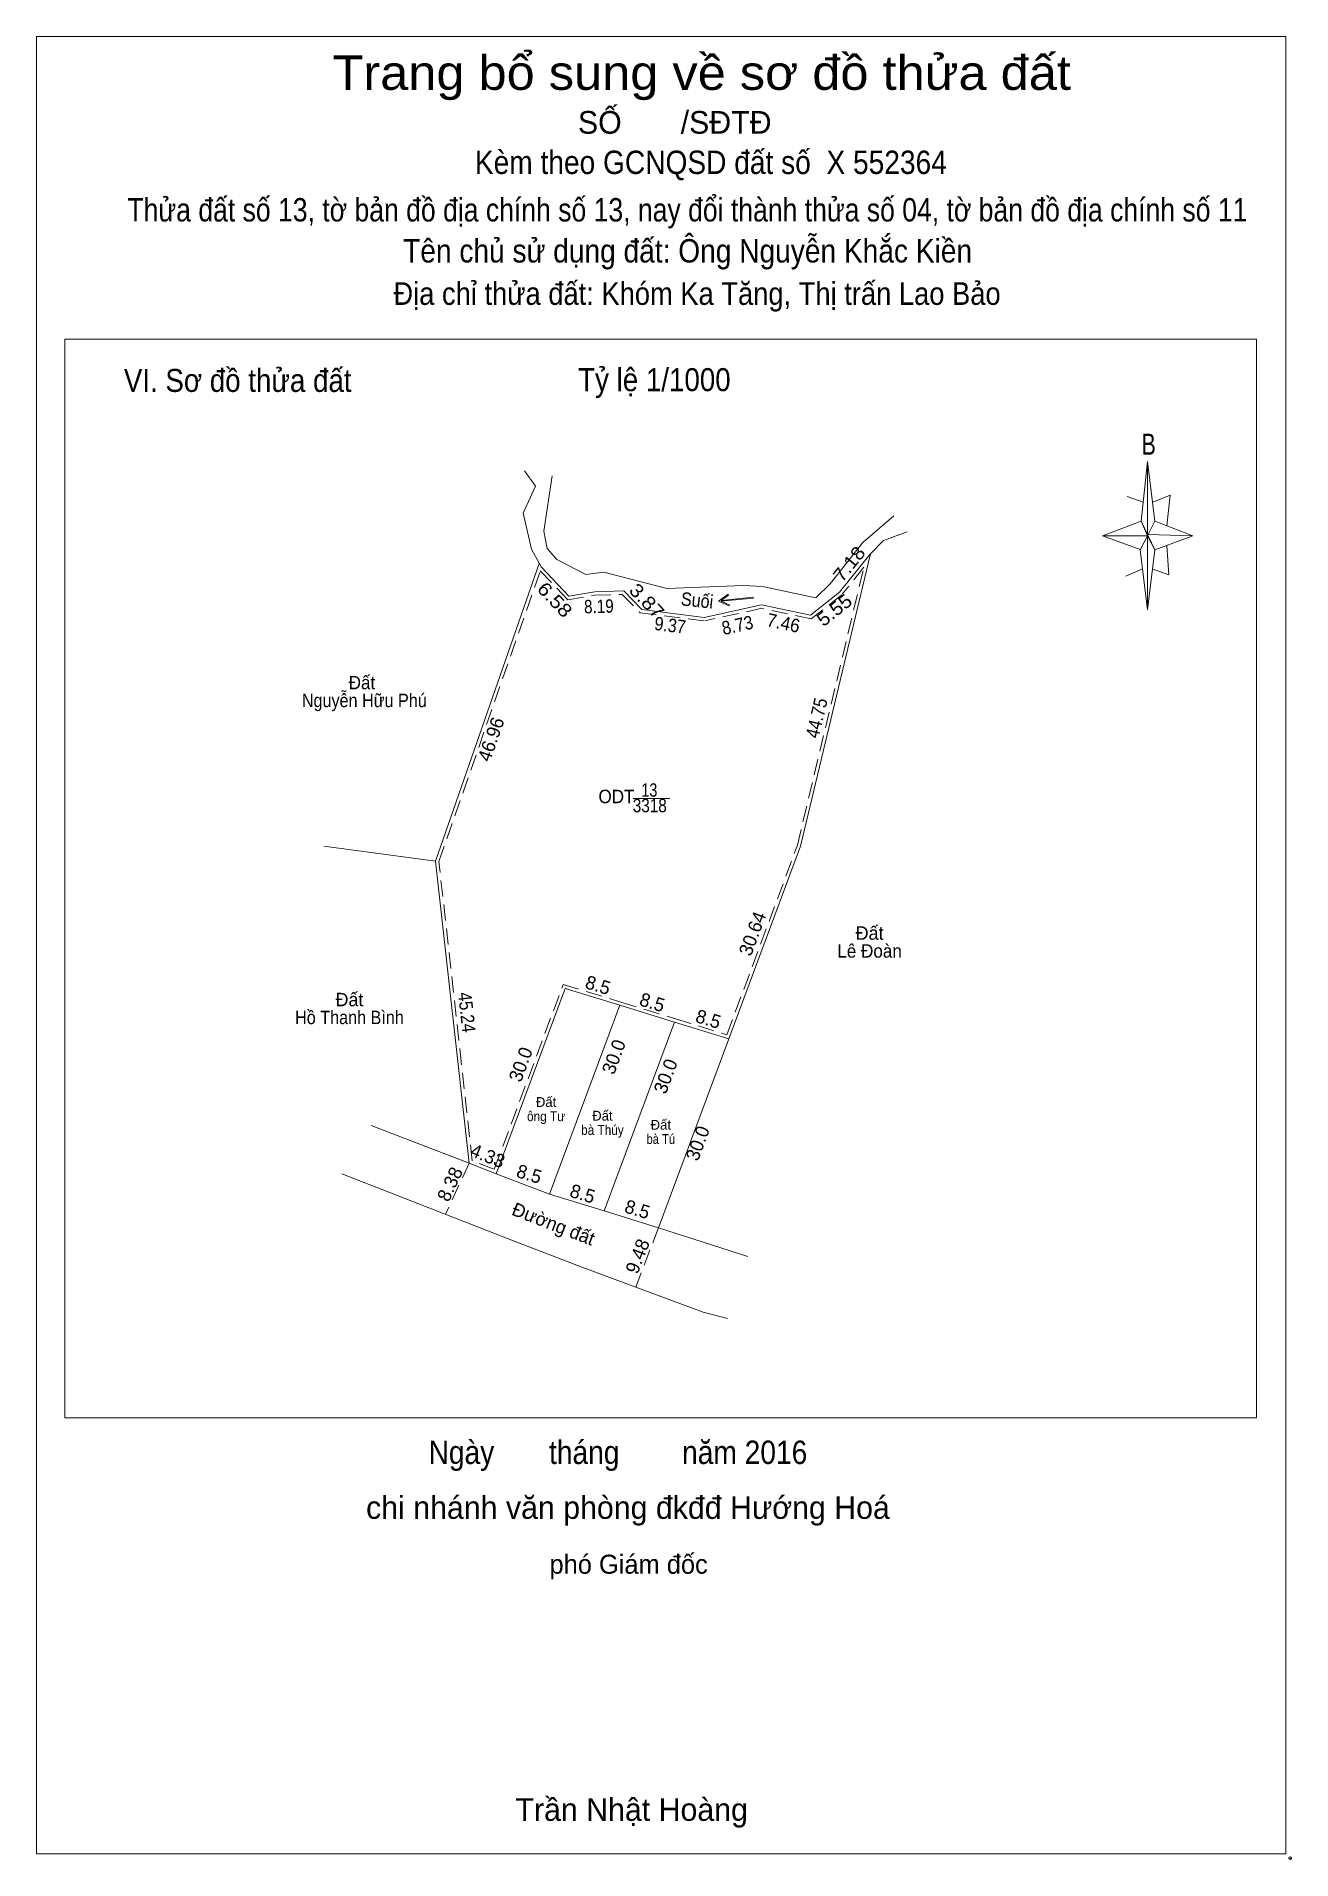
# Model space of a CAD drawing. Header units: metres. Extents: x 537291 to 537478, y 1838844 to 1839116.
import ezdxf
from ezdxf.enums import TextEntityAlignment as Align

# ---------------------------------------------------------------- set-up
doc = ezdxf.new("R2010")
doc.units = ezdxf.units.M
doc.header["$LTSCALE"] = 0.8
doc.header["$PDMODE"] = 32
doc.header["$PDSIZE"] = 0.4
doc.linetypes.add('MEDIUM_DASHED', pattern=[4.5, 3, -1.5])
doc.layers.add('6', color=7, linetype='Continuous', lineweight=13)
doc.layers.add('7', color=7, linetype='Continuous', lineweight=13)

msp = doc.modelspace()

# ---------------------------------------------------------------- linework, layer by layer
at = {"layer": '6'}
for p, q in [((537455.11, 1839043.62), (537456.09, 1839052.55)), ((537455.44, 1839046.45), (537453.04, 1839047.32)), ((537455.11, 1839039.37), (537449.35, 1839041.44)), ((537457.18, 1839043.62), (537462.84, 1839041.44)), ((537457.18, 1839039.37), (537456.09, 1839030.44)), ((537458.93, 1839040.02), (537459.26, 1839035.67)), ((537452.82, 1839035.45), (537455.33, 1839036.54)), ((537459.26, 1839035.67), (537456.75, 1839036.54))]:
    msp.add_line(p, q, dxfattribs=at)
for points in [[(537290.56, 1839115.82), (537476.68, 1839115.82), (537476.68, 1838845.2), (537290.56, 1838845.2)], [(537294.81, 1839070.73), (537472.33, 1839070.73), (537472.33, 1838910.1), (537294.81, 1838910.1)], [(537456.09, 1839052.55), (537457.18, 1839043.62), (537456.09, 1839041.44)], [(537456.09, 1839041.44), (537449.35, 1839041.44), (537455.11, 1839043.62), (537457.18, 1839039.37), (537462.84, 1839041.44), (537456.09, 1839041.66)], [(537456.09, 1839041.44), (537456.09, 1839030.44), (537455, 1839039.37)]]:
    msp.add_lwpolyline(points, close=True, dxfattribs=at)
for points in [[(537456.86, 1839046.45), (537459.47, 1839047.54), (537458.93, 1839042.96)], [(537456.09, 1839041.44), (537455.11, 1839043.62), (537449.35, 1839041.44)], [(537456.09, 1839041.44), (537457.18, 1839039.37), (537462.84, 1839041.44)]]:
    msp.add_lwpolyline(points, dxfattribs=at)
msp.add_point((537477.33, 1838844.55), dxfattribs=at)
at = {"layer": '7'}
for p, q in [((537404.4, 1838995.27), (537414.82, 1839038.79)), ((537392.56, 1839031.85), (537393.68, 1839032.65)), ((537393.83, 1839031.15), (537392.57, 1839031.72)), ((537405.86, 1839029.63), (537398.56, 1839031.17)), ((537379.44, 1839002.33), (537384.93, 1839002.33)), ((537350, 1838993), (537333.37, 1838995.24)), ((537393.71, 1838966.55), (537404.4, 1838995.27)), ((537355.02, 1838948.04), (537340.42, 1838953.64)), ((537359.06, 1838946.48), (537355.02, 1838948.04)), ((537375.11, 1838940.93), (537366.99, 1838943.43)), ((537383.24, 1838938.44), (537375.11, 1838940.93)), ((537383.24, 1838938.44), (537396.52, 1838934.14))]:
    msp.add_line(p, q, dxfattribs=at)
at = {"layer": '7', "linetype": 'MEDIUM_DASHED'}
for p, q in [((537403.91, 1838995.38), (537413.82, 1839036.77)), ((537413.82, 1839036.77), (537410.6, 1839032.77)), ((537398.67, 1839030.68), (537390.14, 1839028.8)), ((537405.98, 1839029.09), (537398.46, 1839030.68)), ((537410.52, 1839032.69), (537405.98, 1839029.09)), ((537393.41, 1838967.17), (537403.91, 1838995.38)), ((537358.77, 1838947.13), (537369.03, 1838974.66)), ((537369.03, 1838974.66), (537377.61, 1838972.03)), ((537377.61, 1838972.03), (537385.74, 1838969.54)), ((537385.74, 1838969.54), (537393.41, 1838967.17)), ((537355.02, 1838948.04), (537351.49, 1838940.44)), ((537383.24, 1838938.44), (537379.83, 1838929.59))]:
    msp.add_line(p, q, dxfattribs=at)
at = {"layer": '7'}
for points in [[(537363.27, 1839051.16), (537364.89, 1839048.86), (537363.08, 1839044.82), (537364.29, 1839039.46), (537365.73, 1839036.85), (537369.89, 1839032.47), (537373.73, 1839033.13), (537378.04, 1839033.25), (537380.73, 1839030.47), (537390.03, 1839029.29)], [(537363.27, 1839051.16), (537364.89, 1839048.86), (537363.08, 1839044.82), (537364.29, 1839039.46), (537365.73, 1839036.85), (537369.89, 1839032.47), (537373.73, 1839033.13), (537378.04, 1839033.25), (537380.73, 1839030.47), (537390.03, 1839029.29)], [(537363.27, 1839051.16), (537364.89, 1839048.86), (537363.08, 1839044.82), (537364.29, 1839039.46), (537365.73, 1839036.85), (537369.89, 1839032.47), (537373.73, 1839033.13), (537378.04, 1839033.25), (537380.73, 1839030.47), (537390.03, 1839029.29)], [(537418.26, 1839044.46), (537413.65, 1839040.47), (537408.78, 1839034.33), (537406.67, 1839032.25), (537398.71, 1839033.91), (537395.9, 1839034.05), (537384.47, 1839033.64), (537375.1, 1839036.03), (537372.39, 1839035.71), (537368.08, 1839037.92), (537366.62, 1839039.59), (537366.13, 1839042.13), (537367.41, 1839050.38)], [(537364.89, 1839048.86), (537363.08, 1839044.82), (537364.29, 1839039.46), (537365.73, 1839036.85), (537369.89, 1839032.47)], [(537419.04, 1839041.63), (537416.72, 1839040.77), (537414.71, 1839038.67), (537410.21, 1839033.08), (537405.86, 1839029.63), (537398.56, 1839031.17)], [(537420.25, 1839042.08), (537416.72, 1839040.77), (537414.71, 1839038.67), (537410.21, 1839033.08)], [(537419.04, 1839041.63), (537416.72, 1839040.77), (537414.71, 1839038.67), (537410.21, 1839033.08)], [(537355.02, 1838948.04), (537350, 1838993), (537365.46, 1839037.34)], [(537378.04, 1839033.25), (537380.73, 1839030.47), (537390.03, 1839029.29)], [(537405.86, 1839029.63), (537398.56, 1839031.17), (537390.03, 1839029.29)], [(537393.6, 1839032.77), (537392.16, 1839031.75), (537393.77, 1839031.02)], [(537392.57, 1839031.72), (537397.35, 1839032.19), (537397.33, 1839032.33), (537392.56, 1839031.85)], [(537377.46, 1838971.55), (537385.59, 1838969.06), (537375.11, 1838940.93)], [(537385.59, 1838969.06), (537393.71, 1838966.55), (537383.24, 1838938.44)], [(537336.03, 1838946.45), (537361.88, 1838936.4), (537371.96, 1838932.5), (537389.87, 1838925.88), (537393.51, 1838924.89)]]:
    msp.add_lwpolyline(points, dxfattribs=at)
at = {"layer": '7', "linetype": 'MEDIUM_DASHED'}
for points in [[(537358.77, 1838947.13), (537355.49, 1838948.4), (537350.51, 1838992.96), (537365.61, 1839036.26), (537369.71, 1839031.94), (537373.81, 1839032.64)], [(537373.74, 1839032.63), (537377.83, 1839032.74), (537380.49, 1839029.99), (537389.97, 1839028.79)]]:
    msp.add_lwpolyline(points, dxfattribs=at)
at = {"layer": '7'}
msp.add_lwpolyline([(537366.99, 1838943.43), (537359.06, 1838946.48), (537369.33, 1838974.04), (537377.46, 1838971.55)], close=True, dxfattribs=at)

# ---------------------------------------------------------------- texts
at = {"layer": '6'}
for s, height, width, p in [('Trang bổ sung về sơ đồ thửa đất', 5.118, 1.1, (537389.66, 1839107.87)), ('Kèm theo GCNQSD đất số  X 552364', 3.48, 0.9, (537391.025, 1839095.34)), ('Thửa đất số 13, tờ bản đồ địa chính số 13, nay đổi thành thửa số 04, tờ bản đồ địa chính số 11', 3.48, 0.85, (537387.53, 1839088.27)), ('Tên chủ sử dụng đất: Ông Nguyễn Khắc Kiền', 3.48, 0.9, (537387.56, 1839082.16)), ('Địa chỉ thửa đất: Khóm Ka Tăng, Thị trấn Lao Bảo', 3.38, 0.9, (537388.965, 1839075.85)), ('VI. Sơ đồ thửa đất', 3.429, 0.9, (537320.54, 1839062.89)), ('Tỷ lệ 1/1000', 3.43, 0.9, (537382.615, 1839063)), ('B', 3.15, 0.75, (537456.25, 1839053.53)), ('Ngày       tháng        năm 2016', 3.485, 0.9, (537377.18, 1838903.25))]:
    msp.add_text(s, height=height, dxfattribs=dict(at, width=width)).set_placement(p, align=Align.CENTER)
for s, height, p in [('SỐ       /SĐTĐ', 3.376, (537385.645, 1839101.34)), ('chi nhánh văn phòng đkđđ Hướng Hoá', 3.376, (537378.675, 1838895.08)), ('phó Giám đốc', 2.831, (537378.775, 1838886.91)), ('Trần Nhật Hoàng', 3.376, (537379.23, 1838850.11))]:
    msp.add_text(s, height=height, dxfattribs=at).set_placement(p, align=Align.CENTER)
at = {"layer": '7'}
for s, rotation, width, p in [('7.18', 51.166, 1.1, (537412.4041, 1839036.6529)), ('6.58', 313.524, 1.15, (537367.061, 1839031.2537)), ('3.87', 314.057, 1.15, (537380.7707, 1839031.0654)), ('Suối', 354.09, 0.9, (537388.8821, 1839030.8645)), ('5.55', 38.418, 1.1, (537410.0436, 1839029.6267)), ('8.19', 1.595, 0.85, (537374.3722, 1839029.963)), ('9.37', 352.769, 0.9, (537384.8441, 1839027.1651)), ('8.73', 12.429, 0.9, (537395.1998, 1839027.1801)), ('7.46', 348.088, 0.95, (537401.6336, 1839027.5129)), ('44.75', 76.535, 0.9, (537407.7536, 1839014.1022)), ('45.24', 276.371, 0.9, (537353.6849, 1838970.401))]:
    msp.add_text(s, height=2, rotation=rotation, dxfattribs=dict(at, width=width)).set_placement(p, align=Align.CENTER)
for s, height, width, p in [('Đất ', 2, 0.95, (537339.4, 1839018.61)), ('Nguyễn Hữu Phú', 2, 0.9, (537339.4, 1839015.95)), ('ODT', 2, 0.95, (537376.965, 1839001.65)), ('13', 2, 0.8, (537381.865, 1839002.61)), ('3318', 2, 0.85, (537381.925, 1839000.3)), ('Lê Đoàn', 2, 0.95, (537414.67, 1838978.65)), ('Hồ Thanh Bình', 2, 0.9, (537337.185, 1838968.75)), ('ông Tư', 1.46, 0.9, (537366.48, 1838954.3)), ('bà Thúy', 1.46, 0.9, (537374.875, 1838952.26)), ('bà Tú', 1.46, 0.85, (537383.565, 1838950.91))]:
    msp.add_text(s, height=height, dxfattribs=dict(at, width=width)).set_placement(p, align=Align.CENTER)
for s, rotation, p in [('46.96', 70.778, (537359.2189, 1839010.8358)), ('30.64', 69.578, (537398.1635, 1838981.8811)), ('8.5', 342.929, (537373.9215, 1838973.6029)), ('8.5', 342.929, (537382.0115, 1838971.0429)), ('8.5', 342.929, (537390.3615, 1838968.5629)), ('30.0', 69.578, (537363.6345, 1838962.4061)), ('30.0', 69.578, (537377.5045, 1838963.5361)), ('30.0', 69.578, (537385.2245, 1838960.6461)), ('30.0', 69.578, (537390.0045, 1838950.6661)), ('4.33', 338.45, (537357.4277, 1838948.2092)), ('8.38', 65.086, (537353.0604, 1838944.5038)), ('8.5', 342.929, (537363.6715, 1838945.483)), ('8.5', 342.929, (537371.6315, 1838942.543)), ('Đường đất', 338.848, (537367.2242, 1838938.0682)), ('8.5', 342.929, (537379.7915, 1838940.223)), ('9.48', 68.928, (537381.0446, 1838933.8355))]:
    msp.add_text(s, height=2, rotation=rotation, dxfattribs=at).set_placement(p, align=Align.CENTER)
for height, p in [(2, (537414.67, 1838981.31)), (2, (537337.19, 1838971.41)), (1.46, (537366.48, 1838956.42)), (1.46, (537374.87, 1838954.38)), (1.46, (537383.57, 1838953.03))]:
    msp.add_text('Đất', height=height, dxfattribs=at).set_placement(p, align=Align.CENTER)

doc.saveas('drawing.dxf')
